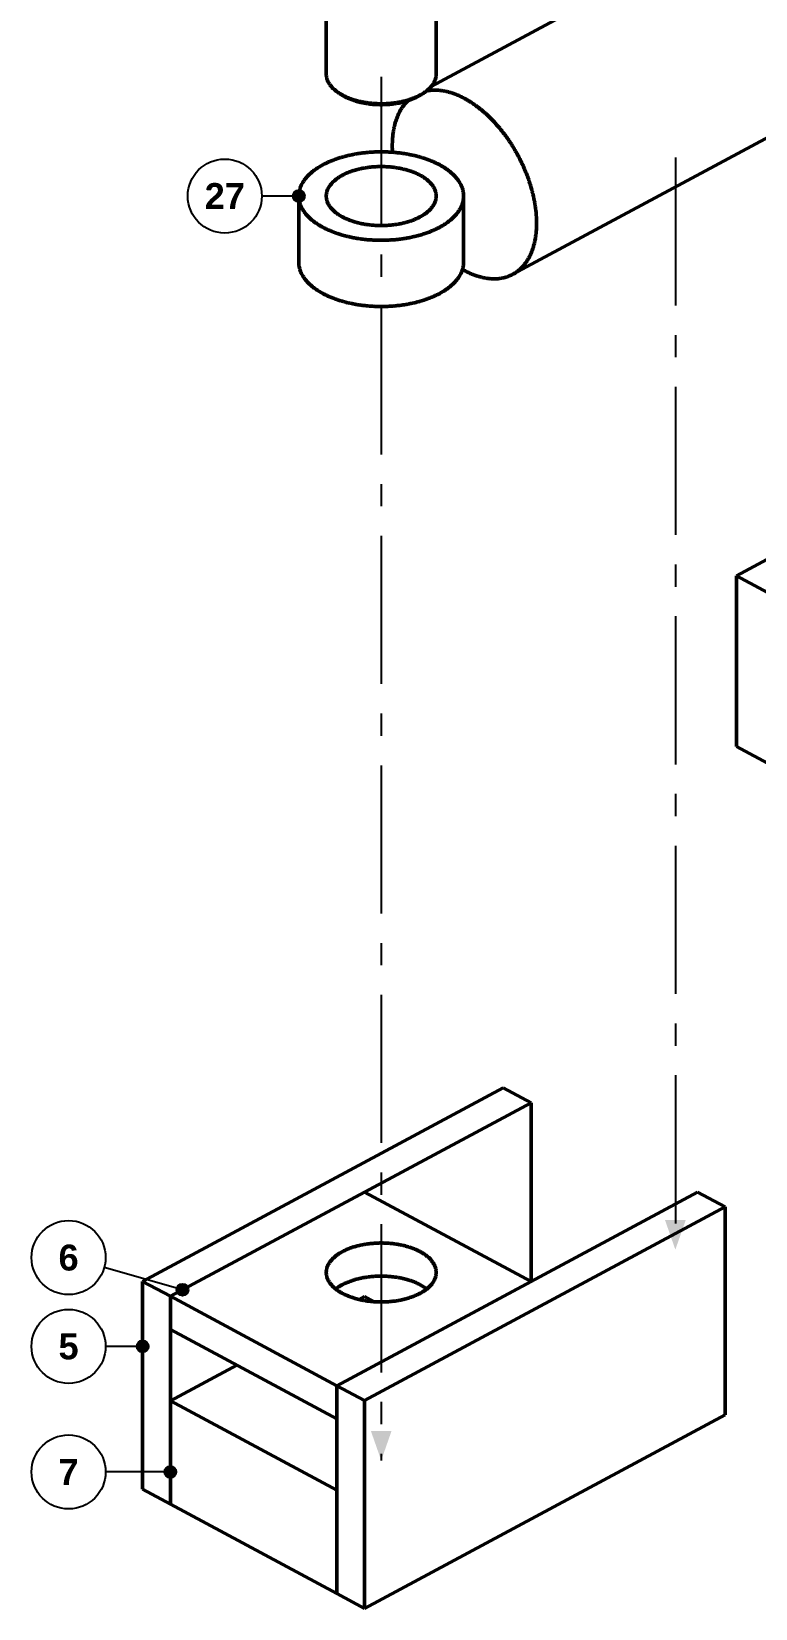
# Model space of a CAD drawing. Header units: millimetres. Extents: x 0 to 841, y 0 to 594.
# Drawn here: x 323.6 to 421.3, y 176 to 389 of the extents above; entities that cross this region are included whole.
import ezdxf
from ezdxf.enums import TextEntityAlignment as Align

# ---------------------------------------------------------------- set-up
doc = ezdxf.new("R2010")
doc.units = ezdxf.units.MM
doc.linetypes.add('EJE', pattern=[31, 20, -4, 3, -4])
for name, color, linetype, lineweight in [('ACH', 7, 'CONTINUOUS', 13), ('COTA', 7, 'CONTINUOUS', 25), ('EJE', 7, 'EJE', 25), ('FINA', 7, 'CONTINUOUS', 25), ('TXT', 7, 'CONTINUOUS', 25), ('VIS', 7, 'CONTINUOUS', 50)]:
    doc.layers.add(name, color=color, linetype=linetype, lineweight=lineweight)
doc.styles.add('STDB', font='LiberationSans-Bold.ttf')

msp = doc.modelspace()

# ---------------------------------------------------------------- hatches: boundary and pattern name
at = {"layer": 'ACH'}
h = msp.add_hatch(color=7, dxfattribs=at)
h.dxf.hatch_style = 1
h.paths.add_polyline_path([(360.45, 366.76), (360.22, 367.33), (359.65, 367.56), (359.08, 367.33), (358.85, 366.76), (359.08, 366.2), (359.65, 365.96), (360.22, 366.2)])
h = msp.add_hatch(color=7, dxfattribs=at)
h.dxf.hatch_style = 1
h.paths.add_polyline_path([(344.74, 219.02), (344.5, 219.58), (343.94, 219.82), (343.37, 219.58), (343.14, 219.02), (343.37, 218.45), (343.94, 218.22), (344.5, 218.45)])
h = msp.add_hatch(color=7, dxfattribs=at)
h.dxf.hatch_style = 1
h.paths.add_polyline_path([(339.35, 211.37), (339.12, 211.94), (338.55, 212.17), (337.98, 211.94), (337.75, 211.37), (337.98, 210.81), (338.55, 210.57), (339.12, 210.81)])
h = msp.add_hatch(color=7, dxfattribs=at)
h.dxf.hatch_style = 1
h.paths.add_polyline_path([(343.1, 194.41), (342.86, 194.98), (342.3, 195.21), (341.73, 194.98), (341.5, 194.41), (341.73, 193.85), (342.3, 193.61), (342.86, 193.85)])

# ---------------------------------------------------------------- linework, layer by layer
at = {"layer": 'COTA'}
for p, q in [((359.65, 366.76), (354.65, 366.76)), ((343.94, 219.02), (333.36, 222.01)), ((338.55, 211.37), (333.55, 211.37)), ((342.3, 194.41), (333.55, 194.41))]:
    msp.add_line(p, q, dxfattribs=at)
for centre in [(359.65, 366.76), (343.94, 219.02), (338.55, 211.37), (342.3, 194.41)]:
    msp.add_circle(centre, 0.8, dxfattribs=at)
for points in [[(410.51, 224.44), (411.91, 228.44), (409.11, 228.44)], [(370.78, 195.96), (372.18, 199.96), (369.38, 199.96)]]:
    msp.add_solid(points, dxfattribs=at)
at = {"layer": 'EJE'}
for p, q in [((370.78, 382.86), (370.78, 195.96)), ((410.51, 371.99), (410.51, 224.44))]:
    msp.add_line(p, q, dxfattribs=at)
at = {"layer": 'FINA'}
for centre in [(349.65, 366.76), (328.55, 223.37), (328.55, 211.37), (328.55, 194.41)]:
    msp.add_circle(centre, 5, dxfattribs=at)
at = {"layer": 'VIS'}
for points in [[(363.36, 413.26), (363.36, 383.22)], [(378.2, 413.26), (378.2, 383.22)], [(377.52, 381.55), (425.72, 407.43)], [(363.36, 383.22), (363.36, 383.09), (363.37, 382.96), (363.39, 382.84), (363.42, 382.71), (363.45, 382.59), (363.49, 382.47), (363.54, 382.35), (363.59, 382.23), (363.65, 382.12), (363.71, 382.01), (363.78, 381.9), (363.85, 381.8), (363.92, 381.69), (364, 381.59), (364.09, 381.5), (364.17, 381.4), (364.26, 381.31), (364.35, 381.23), (364.45, 381.14), (364.54, 381.06), (364.64, 380.98), (364.74, 380.9), (364.85, 380.82), (364.95, 380.75), (365.06, 380.68)], [(376.5, 380.68), (376.61, 380.75), (376.71, 380.82), (376.82, 380.9), (376.92, 380.98), (377.02, 381.06), (377.11, 381.14), (377.21, 381.23), (377.3, 381.31), (377.39, 381.4), (377.47, 381.5), (377.56, 381.59), (377.64, 381.69), (377.71, 381.8), (377.78, 381.9), (377.85, 382.01), (377.91, 382.12), (377.97, 382.23), (378.02, 382.35), (378.07, 382.47), (378.11, 382.59), (378.14, 382.71), (378.17, 382.84), (378.18, 382.96), (378.2, 383.09), (378.2, 383.22)], [(388.54, 356.19), (438.76, 383.15)], [(365.06, 380.68), (365.16, 380.61), (365.27, 380.55), (365.38, 380.48), (365.5, 380.42), (365.61, 380.36), (365.72, 380.3), (365.84, 380.24), (365.96, 380.19), (366.07, 380.14), (366.19, 380.09), (366.31, 380.04), (366.43, 379.99), (366.55, 379.94), (366.67, 379.9), (366.79, 379.86), (366.91, 379.82), (367.03, 379.78), (367.15, 379.74), (367.28, 379.7), (367.4, 379.67), (367.52, 379.64), (367.65, 379.6), (367.77, 379.57), (367.9, 379.55), (368.02, 379.52), (368.15, 379.49), (368.27, 379.47), (368.4, 379.44), (368.53, 379.42), (368.65, 379.4), (368.78, 379.38), (368.91, 379.36), (369.03, 379.34), (369.16, 379.33), (369.29, 379.31), (369.42, 379.3), (369.54, 379.29), (369.67, 379.28), (369.8, 379.27), (369.93, 379.26), (370.05, 379.25), (370.18, 379.25), (370.31, 379.24), (370.44, 379.24), (370.57, 379.23), (370.7, 379.23), (370.82, 379.23), (370.95, 379.23), (371.08, 379.24), (371.21, 379.24), (371.34, 379.24), (371.46, 379.25), (371.59, 379.26), (371.72, 379.26), (371.85, 379.27), (371.98, 379.28), (372.1, 379.3), (372.23, 379.31), (372.36, 379.32), (372.49, 379.34), (372.61, 379.36), (372.74, 379.37), (372.87, 379.39), (372.99, 379.41), (373.12, 379.44), (373.24, 379.46), (373.37, 379.48), (373.5, 379.51), (373.62, 379.54), (373.75, 379.57), (373.87, 379.59), (374, 379.63), (374.12, 379.66), (374.24, 379.69), (374.37, 379.73), (374.49, 379.77), (374.61, 379.8), (374.73, 379.85), (374.85, 379.89), (374.97, 379.93), (375.09, 379.98), (375.21, 380.02), (375.33, 380.07), (375.45, 380.12), (375.57, 380.17), (375.68, 380.23), (375.8, 380.28), (375.91, 380.34), (376.03, 380.4)], [(365.38, 380.47), (365.06, 380.68)], [(365.38, 380.47), (365.49, 380.4), (365.6, 380.33), (365.71, 380.27), (365.82, 380.21), (365.94, 380.15), (366.05, 380.09), (366.17, 380.03), (366.28, 379.98), (366.4, 379.93), (366.52, 379.88), (366.64, 379.83), (366.76, 379.79), (366.88, 379.74), (367, 379.7), (367.12, 379.66), (367.24, 379.62), (367.36, 379.58), (367.49, 379.55), (367.61, 379.51), (367.73, 379.48), (367.86, 379.45), (367.98, 379.42), (368.11, 379.39), (368.23, 379.36), (368.36, 379.34), (368.48, 379.31), (368.61, 379.29), (368.73, 379.27), (368.86, 379.25), (368.99, 379.23), (369.11, 379.21), (369.24, 379.19), (369.37, 379.18), (369.5, 379.17), (369.62, 379.15), (369.75, 379.14), (369.88, 379.13), (370.01, 379.13), (370.13, 379.12), (370.26, 379.11), (370.39, 379.11), (370.52, 379.11), (370.65, 379.1), (370.77, 379.1), (370.9, 379.1), (371.03, 379.11), (371.16, 379.11), (371.29, 379.11), (371.41, 379.12), (371.54, 379.13), (371.67, 379.13), (371.8, 379.14), (371.93, 379.15), (372.05, 379.17), (372.18, 379.18), (372.31, 379.19), (372.43, 379.21), (372.56, 379.23), (372.69, 379.25), (372.81, 379.27), (372.94, 379.29), (373.07, 379.31), (373.19, 379.33), (373.32, 379.36), (373.44, 379.39), (373.57, 379.41), (373.69, 379.44), (373.82, 379.48), (373.94, 379.51), (374.06, 379.54), (374.19, 379.58), (374.31, 379.62), (374.43, 379.65), (374.55, 379.7), (374.67, 379.74), (374.79, 379.78), (374.91, 379.83), (375.03, 379.88), (375.15, 379.93), (375.27, 379.98), (375.38, 380.03), (375.5, 380.09), (375.61, 380.14), (375.73, 380.2)], [(374.37, 379.64), (374.28, 379.55), (374.19, 379.45), (374.11, 379.36), (374.02, 379.26), (373.94, 379.16), (373.86, 379.06), (373.78, 378.96), (373.71, 378.85), (373.63, 378.75), (373.56, 378.64), (373.49, 378.53), (373.43, 378.42), (373.36, 378.31), (373.3, 378.19), (373.24, 378.08), (373.18, 377.96), (373.13, 377.85), (373.07, 377.73), (373.02, 377.61), (372.97, 377.49), (372.93, 377.37), (372.88, 377.25), (372.84, 377.13), (372.79, 377.01), (372.75, 376.89), (372.72, 376.77), (372.68, 376.64), (372.64, 376.52), (372.61, 376.39), (372.58, 376.27), (372.55, 376.14), (372.52, 376.02), (372.5, 375.89), (372.47, 375.76), (372.45, 375.64), (372.43, 375.51), (372.41, 375.38), (372.39, 375.25), (372.37, 375.13), (372.36, 375), (372.34, 374.87), (372.33, 374.74), (372.32, 374.61), (372.31, 374.48), (372.3, 374.36), (372.3, 374.23), (372.29, 374.1), (372.29, 373.97), (372.28, 373.84), (372.28, 373.71), (372.28, 373.58), (372.28, 373.45), (372.28, 373.33), (372.28, 373.2), (372.29, 373.07), (372.29, 372.94), (372.3, 372.81), (372.31, 372.68)], [(375.73, 380.2), (375.8, 380.24), (375.88, 380.29), (375.95, 380.33), (376.03, 380.38), (376.1, 380.42), (376.18, 380.47)], [(376.03, 380.4), (376.11, 380.44), (376.19, 380.49), (376.27, 380.54), (376.35, 380.58), (376.43, 380.63), (376.5, 380.68)], [(376.18, 380.47), (376.5, 380.68)], [(391.77, 363.1), (391.77, 363.22), (391.76, 363.35), (391.76, 363.48), (391.76, 363.61), (391.75, 363.73), (391.75, 363.86), (391.74, 363.99), (391.73, 364.11), (391.72, 364.24), (391.71, 364.37), (391.7, 364.5), (391.69, 364.62), (391.67, 364.75), (391.66, 364.88), (391.64, 365), (391.63, 365.13), (391.61, 365.25), (391.59, 365.38), (391.57, 365.51), (391.55, 365.63), (391.53, 365.76), (391.51, 365.88), (391.49, 366.01), (391.46, 366.13), (391.44, 366.26), (391.41, 366.38), (391.39, 366.51), (391.36, 366.63), (391.33, 366.76), (391.3, 366.88), (391.28, 367.01), (391.24, 367.13), (391.21, 367.25), (391.18, 367.38), (391.15, 367.5), (391.12, 367.62), (391.08, 367.75), (391.05, 367.87), (391.01, 367.99), (390.97, 368.11), (390.94, 368.23), (390.9, 368.36), (390.86, 368.48), (390.82, 368.6), (390.78, 368.72), (390.74, 368.84), (390.7, 368.96), (390.66, 369.08), (390.61, 369.2), (390.57, 369.32), (390.53, 369.44), (390.48, 369.56), (390.43, 369.68), (390.39, 369.8), (390.34, 369.92), (390.29, 370.03), (390.24, 370.15), (390.2, 370.27), (390.15, 370.39), (390.1, 370.5), (390.04, 370.62), (389.99, 370.74), (389.94, 370.85), (389.89, 370.97), (389.83, 371.08), (389.78, 371.2), (389.72, 371.31), (389.67, 371.43), (389.61, 371.54), (389.56, 371.66), (389.5, 371.77), (389.44, 371.88), (389.38, 372), (389.32, 372.11), (389.26, 372.22), (389.2, 372.33), (389.14, 372.45), (389.08, 372.56), (389.02, 372.67), (388.95, 372.78), (388.89, 372.89), (388.82, 373), (388.76, 373.11), (388.69, 373.22), (388.63, 373.33), (388.56, 373.44), (388.49, 373.54), (388.43, 373.65), (388.36, 373.76), (388.29, 373.87), (388.22, 373.97), (388.15, 374.08), (388.08, 374.19), (388.01, 374.29), (387.93, 374.4), (387.86, 374.5), (387.79, 374.61), (387.71, 374.71), (387.64, 374.81), (387.56, 374.92), (387.49, 375.02), (387.41, 375.12), (387.33, 375.22), (387.26, 375.32), (387.18, 375.42), (387.1, 375.52), (387.02, 375.62), (386.94, 375.72), (386.86, 375.82), (386.78, 375.92), (386.7, 376.02), (386.62, 376.11), (386.53, 376.21), (386.45, 376.31), (386.36, 376.4), (386.28, 376.5), (386.19, 376.59), (386.11, 376.69), (386.02, 376.78), (385.94, 376.87), (385.85, 376.97), (385.76, 377.06), (385.67, 377.15), (385.58, 377.24), (385.49, 377.33), (385.4, 377.42), (385.31, 377.51), (385.22, 377.6), (385.12, 377.68), (385.03, 377.77), (384.94, 377.86), (384.84, 377.94), (384.75, 378.03), (384.65, 378.11), (384.55, 378.19), (384.46, 378.28), (384.36, 378.36), (384.26, 378.44), (384.16, 378.52), (384.06, 378.6), (383.96, 378.68), (383.86, 378.76), (383.76, 378.83), (383.66, 378.91), (383.56, 378.98), (383.45, 379.06), (383.35, 379.13), (383.24, 379.21), (383.14, 379.28), (383.03, 379.35), (382.93, 379.42), (382.82, 379.49), (382.71, 379.55), (382.6, 379.62), (382.49, 379.69), (382.38, 379.75), (382.27, 379.81), (382.16, 379.88), (382.05, 379.94), (381.94, 380), (381.82, 380.06), (381.71, 380.11), (381.6, 380.17), (381.48, 380.23), (381.36, 380.28), (381.25, 380.33), (381.13, 380.38), (381.01, 380.43), (380.9, 380.48), (380.78, 380.53), (380.66, 380.57), (380.54, 380.61), (380.42, 380.66), (380.3, 380.7), (380.18, 380.73), (380.05, 380.77), (379.93, 380.8), (379.81, 380.84), (379.68, 380.87), (379.56, 380.9), (379.44, 380.92), (379.31, 380.95), (379.18, 380.97), (379.06, 380.99), (378.93, 381.01), (378.81, 381.03), (378.68, 381.04), (378.55, 381.05), (378.43, 381.06), (378.3, 381.07), (378.17, 381.07), (378.04, 381.08), (377.92, 381.07), (377.79, 381.07), (377.66, 381.06), (377.53, 381.06), (377.41, 381.04), (377.28, 381.03), (377.16, 381.01), (377.03, 380.99), (376.9, 380.97)], [(381.91, 366.76), (381.91, 366.89), (381.9, 367.02), (381.89, 367.14), (381.87, 367.27), (381.85, 367.39), (381.82, 367.52), (381.79, 367.64), (381.75, 367.76), (381.71, 367.88), (381.67, 368), (381.62, 368.12), (381.57, 368.24), (381.51, 368.35), (381.45, 368.46), (381.39, 368.57), (381.32, 368.68), (381.25, 368.79), (381.18, 368.89), (381.1, 369), (381.03, 369.1), (380.95, 369.2), (380.86, 369.29), (380.78, 369.39), (380.69, 369.48), (380.6, 369.57), (380.51, 369.66), (380.42, 369.75), (380.33, 369.83), (380.23, 369.92), (380.13, 370), (380.03, 370.08), (379.93, 370.16), (379.83, 370.24), (379.73, 370.31), (379.63, 370.39), (379.52, 370.46), (379.42, 370.53), (379.31, 370.6), (379.2, 370.67), (379.1, 370.73), (378.99, 370.8), (378.88, 370.86), (378.76, 370.93), (378.65, 370.99), (378.54, 371.05), (378.43, 371.1), (378.31, 371.16), (378.2, 371.22), (378.08, 371.27), (377.97, 371.32), (377.85, 371.38), (377.74, 371.43), (377.62, 371.48), (377.5, 371.53), (377.38, 371.57), (377.26, 371.62), (377.15, 371.66), (377.03, 371.71), (376.91, 371.75), (376.79, 371.79), (376.67, 371.83), (376.54, 371.87), (376.42, 371.91), (376.3, 371.95), (376.18, 371.99), (376.06, 372.02), (375.94, 372.06), (375.81, 372.09), (375.69, 372.12), (375.57, 372.16), (375.44, 372.19), (375.32, 372.22), (375.2, 372.25), (375.07, 372.28), (374.95, 372.3), (374.82, 372.33), (374.7, 372.35), (374.57, 372.38), (374.45, 372.4), (374.32, 372.43), (374.2, 372.45), (374.07, 372.47), (373.95, 372.49), (373.82, 372.51), (373.7, 372.53), (373.57, 372.55), (373.44, 372.56), (373.32, 372.58), (373.19, 372.6), (373.07, 372.61), (372.94, 372.62), (372.81, 372.64), (372.69, 372.65), (372.56, 372.66), (372.43, 372.67), (372.31, 372.68), (372.18, 372.69), (372.05, 372.7), (371.92, 372.71), (371.8, 372.71), (371.67, 372.72), (371.54, 372.72), (371.42, 372.73), (371.29, 372.73), (371.16, 372.73), (371.03, 372.74), (370.91, 372.74), (370.78, 372.74), (370.65, 372.74), (370.53, 372.74), (370.4, 372.73), (370.27, 372.73), (370.14, 372.73), (370.02, 372.72), (369.89, 372.72), (369.76, 372.71), (369.64, 372.71), (369.51, 372.7), (369.38, 372.69), (369.25, 372.68), (369.13, 372.67), (369, 372.66), (368.87, 372.65), (368.75, 372.64), (368.62, 372.62), (368.49, 372.61), (368.37, 372.6), (368.24, 372.58), (368.12, 372.56), (367.99, 372.55), (367.86, 372.53), (367.74, 372.51), (367.61, 372.49), (367.49, 372.47), (367.36, 372.45), (367.24, 372.43), (367.11, 372.4), (366.99, 372.38), (366.86, 372.35), (366.74, 372.33), (366.61, 372.3), (366.49, 372.28), (366.36, 372.25), (366.24, 372.22), (366.12, 372.19), (365.99, 372.16), (365.87, 372.12), (365.75, 372.09), (365.62, 372.06), (365.5, 372.02), (365.38, 371.99), (365.26, 371.95), (365.14, 371.91), (365.01, 371.87), (364.89, 371.83), (364.77, 371.79), (364.65, 371.75), (364.53, 371.71), (364.41, 371.66), (364.3, 371.62), (364.18, 371.57), (364.06, 371.53), (363.94, 371.48), (363.82, 371.43), (363.71, 371.38), (363.59, 371.32), (363.48, 371.27), (363.36, 371.22), (363.25, 371.16), (363.13, 371.1), (363.02, 371.05), (362.91, 370.99), (362.8, 370.93), (362.68, 370.86), (362.57, 370.8), (362.46, 370.73), (362.36, 370.67), (362.25, 370.6), (362.14, 370.53), (362.04, 370.46), (361.93, 370.39), (361.83, 370.31), (361.73, 370.24), (361.62, 370.16), (361.52, 370.08), (361.43, 370), (361.33, 369.92), (361.23, 369.83), (361.14, 369.75), (361.05, 369.66), (360.96, 369.57), (360.87, 369.48), (360.78, 369.39), (360.7, 369.29), (360.61, 369.2), (360.53, 369.1), (360.46, 369), (360.38, 368.89), (360.31, 368.79), (360.24, 368.68), (360.17, 368.57), (360.11, 368.46), (360.05, 368.35), (359.99, 368.24), (359.94, 368.12), (359.89, 368), (359.85, 367.88), (359.81, 367.76), (359.77, 367.64), (359.74, 367.52), (359.71, 367.39), (359.69, 367.27), (359.67, 367.14), (359.66, 367.02), (359.65, 366.89), (359.65, 366.76)], [(363.36, 366.76), (363.36, 366.89), (363.37, 367.02), (363.39, 367.14), (363.42, 367.27), (363.45, 367.39), (363.49, 367.51), (363.54, 367.63), (363.59, 367.75), (363.65, 367.86), (363.71, 367.97), (363.78, 368.08), (363.85, 368.18), (363.92, 368.29), (364, 368.38), (364.09, 368.48), (364.17, 368.57), (364.26, 368.67), (364.35, 368.75), (364.45, 368.84), (364.54, 368.92), (364.64, 369), (364.74, 369.08), (364.85, 369.15), (364.95, 369.23), (365.06, 369.3), (365.16, 369.37), (365.27, 369.43), (365.38, 369.5), (365.49, 369.56), (365.61, 369.62), (365.72, 369.68), (365.83, 369.73), (365.95, 369.79), (366.06, 369.84), (366.18, 369.89), (366.3, 369.94), (366.42, 369.98), (366.54, 370.03), (366.66, 370.07), (366.78, 370.12), (366.9, 370.16), (367.02, 370.2), (367.14, 370.23), (367.26, 370.27), (367.38, 370.3), (367.51, 370.34), (367.63, 370.37), (367.75, 370.4), (367.88, 370.43), (368, 370.46), (368.13, 370.48), (368.25, 370.51), (368.38, 370.53), (368.5, 370.55), (368.63, 370.57), (368.75, 370.59), (368.88, 370.61), (369, 370.63), (369.13, 370.65), (369.26, 370.66), (369.38, 370.67), (369.51, 370.69), (369.64, 370.7), (369.76, 370.71), (369.89, 370.72), (370.02, 370.72), (370.14, 370.73), (370.27, 370.74), (370.4, 370.74), (370.53, 370.74), (370.65, 370.75), (370.78, 370.75), (370.91, 370.75), (371.03, 370.74), (371.16, 370.74), (371.29, 370.74), (371.42, 370.73), (371.54, 370.72), (371.67, 370.72), (371.8, 370.71), (371.92, 370.7), (372.05, 370.69), (372.18, 370.67), (372.3, 370.66), (372.43, 370.65), (372.56, 370.63), (372.68, 370.61), (372.81, 370.59), (372.93, 370.57), (373.06, 370.55), (373.18, 370.53), (373.31, 370.51), (373.43, 370.48), (373.56, 370.46), (373.68, 370.43), (373.81, 370.4), (373.93, 370.37), (374.05, 370.34), (374.18, 370.3), (374.3, 370.27), (374.42, 370.23), (374.54, 370.2), (374.66, 370.16), (374.78, 370.12), (374.9, 370.07), (375.02, 370.03), (375.14, 369.98), (375.26, 369.94), (375.38, 369.89), (375.49, 369.84), (375.61, 369.79), (375.73, 369.73), (375.84, 369.68), (375.95, 369.62), (376.07, 369.56), (376.18, 369.5), (376.29, 369.43), (376.4, 369.37), (376.5, 369.3), (376.61, 369.23), (376.71, 369.15), (376.82, 369.08), (376.92, 369), (377.02, 368.92), (377.11, 368.84), (377.21, 368.75), (377.3, 368.67), (377.39, 368.57), (377.47, 368.48), (377.56, 368.38), (377.64, 368.29), (377.71, 368.18), (377.78, 368.08), (377.85, 367.97), (377.91, 367.86), (377.97, 367.75), (378.02, 367.63), (378.07, 367.51), (378.11, 367.39), (378.14, 367.27), (378.17, 367.14), (378.18, 367.02), (378.2, 366.89), (378.2, 366.76)], [(359.65, 366.76), (359.65, 366.63), (359.66, 366.51), (359.67, 366.38), (359.69, 366.26), (359.71, 366.13), (359.74, 366.01), (359.77, 365.88), (359.81, 365.76), (359.85, 365.64), (359.89, 365.52), (359.94, 365.4), (359.99, 365.29), (360.05, 365.17), (360.11, 365.06), (360.17, 364.95), (360.24, 364.84), (360.31, 364.74), (360.38, 364.63), (360.46, 364.53), (360.53, 364.43), (360.61, 364.33), (360.7, 364.23), (360.78, 364.14), (360.87, 364.04), (360.96, 363.95), (361.05, 363.86), (361.14, 363.78), (361.23, 363.69), (361.33, 363.61), (361.43, 363.52), (361.52, 363.44), (361.62, 363.36), (361.73, 363.29), (361.83, 363.21), (361.93, 363.14), (362.04, 363.07), (362.14, 362.99), (362.25, 362.92), (362.36, 362.86), (362.46, 362.79), (362.57, 362.73), (362.68, 362.66), (362.79, 362.6), (362.91, 362.54), (363.02, 362.48), (363.13, 362.42), (363.25, 362.36), (363.36, 362.31), (363.47, 362.25), (363.59, 362.2), (363.71, 362.15), (363.82, 362.1), (363.94, 362.05), (364.06, 362), (364.18, 361.95), (364.29, 361.91), (364.41, 361.86), (364.53, 361.82), (364.65, 361.77), (364.77, 361.73), (364.89, 361.69), (365.01, 361.65), (365.13, 361.61), (365.26, 361.57), (365.38, 361.54), (365.5, 361.5), (365.62, 361.47), (365.75, 361.43), (365.87, 361.4), (365.99, 361.37), (366.11, 361.34), (366.24, 361.31), (366.36, 361.28), (366.49, 361.25), (366.61, 361.22), (366.73, 361.2), (366.86, 361.17), (366.98, 361.14), (367.11, 361.12), (367.23, 361.1), (367.36, 361.08), (367.48, 361.05), (367.61, 361.03), (367.74, 361.01), (367.86, 361), (367.99, 360.98), (368.11, 360.96), (368.24, 360.94), (368.37, 360.93), (368.49, 360.91), (368.62, 360.9), (368.75, 360.89), (368.87, 360.87), (369, 360.86), (369.13, 360.85), (369.25, 360.84), (369.38, 360.83), (369.51, 360.83), (369.63, 360.82), (369.76, 360.81), (369.89, 360.81), (370.01, 360.8), (370.14, 360.8), (370.27, 360.79), (370.4, 360.79), (370.52, 360.79), (370.65, 360.79), (370.78, 360.79), (370.91, 360.79), (371.03, 360.79), (371.16, 360.79), (371.29, 360.79), (371.41, 360.8), (371.54, 360.8), (371.67, 360.81), (371.8, 360.81), (371.92, 360.82), (372.05, 360.83), (372.18, 360.83), (372.3, 360.84), (372.43, 360.85), (372.56, 360.86), (372.68, 360.87), (372.81, 360.89), (372.94, 360.9), (373.06, 360.91), (373.19, 360.93), (373.32, 360.94), (373.44, 360.96), (373.57, 360.98), (373.69, 360.99), (373.82, 361.01), (373.95, 361.03), (374.07, 361.05), (374.2, 361.07), (374.32, 361.1), (374.45, 361.12), (374.57, 361.14), (374.7, 361.17), (374.82, 361.19), (374.95, 361.22), (375.07, 361.25), (375.19, 361.28), (375.32, 361.31), (375.44, 361.34), (375.56, 361.37), (375.69, 361.4), (375.81, 361.43), (375.93, 361.47), (376.06, 361.5), (376.18, 361.54), (376.3, 361.57), (376.42, 361.61), (376.54, 361.65), (376.66, 361.69), (376.78, 361.73), (376.9, 361.77), (377.02, 361.82), (377.14, 361.86), (377.26, 361.9), (377.38, 361.95), (377.5, 362), (377.62, 362.05), (377.73, 362.1), (377.85, 362.15), (377.97, 362.2), (378.08, 362.25), (378.2, 362.31), (378.31, 362.36), (378.42, 362.42), (378.54, 362.48), (378.65, 362.54)], [(359.65, 366.76), (359.65, 357.82)], [(376.03, 363.95), (375.91, 363.89), (375.8, 363.83), (375.68, 363.77), (375.57, 363.72), (375.45, 363.67), (375.33, 363.62), (375.21, 363.57), (375.1, 363.52), (374.98, 363.48), (374.86, 363.43), (374.73, 363.39), (374.61, 363.35), (374.49, 363.31), (374.37, 363.28), (374.25, 363.24), (374.12, 363.21), (374, 363.17), (373.87, 363.14), (373.75, 363.11), (373.63, 363.08), (373.5, 363.06), (373.37, 363.03), (373.25, 363.01), (373.12, 362.98), (373, 362.96), (372.87, 362.94), (372.74, 362.92), (372.62, 362.9), (372.49, 362.89), (372.36, 362.87), (372.24, 362.86), (372.11, 362.84), (371.98, 362.83), (371.85, 362.82), (371.73, 362.81), (371.6, 362.8), (371.47, 362.8), (371.34, 362.79), (371.22, 362.79), (371.09, 362.78), (370.96, 362.78), (370.83, 362.78), (370.7, 362.78), (370.58, 362.78), (370.45, 362.78), (370.32, 362.79), (370.19, 362.79), (370.06, 362.8), (369.94, 362.8), (369.81, 362.81), (369.68, 362.82), (369.55, 362.83), (369.43, 362.85), (369.3, 362.86), (369.17, 362.87), (369.05, 362.89), (368.92, 362.91), (368.79, 362.92), (368.67, 362.94), (368.54, 362.96), (368.41, 362.99), (368.29, 363.01), (368.16, 363.03), (368.04, 363.06), (367.91, 363.09), (367.79, 363.12), (367.66, 363.15), (367.54, 363.18), (367.41, 363.21), (367.29, 363.25), (367.17, 363.28), (367.05, 363.32), (366.92, 363.36), (366.8, 363.4), (366.68, 363.44), (366.56, 363.48), (366.44, 363.53), (366.32, 363.58), (366.21, 363.63), (366.09, 363.68), (365.97, 363.73), (365.85, 363.78), (365.74, 363.84), (365.63, 363.9), (365.51, 363.96), (365.4, 364.02), (365.29, 364.08), (365.18, 364.15), (365.07, 364.22), (364.97, 364.29), (364.86, 364.36), (364.76, 364.44), (364.66, 364.51), (364.56, 364.59), (364.46, 364.68), (364.36, 364.76), (364.27, 364.85), (364.18, 364.94), (364.09, 365.04), (364.01, 365.13), (363.93, 365.23), (363.85, 365.33), (363.78, 365.44), (363.71, 365.55), (363.65, 365.66), (363.59, 365.77), (363.54, 365.89), (363.49, 366.01), (363.45, 366.13), (363.42, 366.25), (363.39, 366.38), (363.38, 366.51), (363.36, 366.63), (363.36, 366.76)], [(378.2, 366.76), (378.2, 366.63), (378.18, 366.51), (378.17, 366.38), (378.14, 366.25), (378.11, 366.13), (378.06, 366.01), (378.02, 365.89), (377.97, 365.77), (377.91, 365.65), (377.84, 365.54), (377.77, 365.43), (377.7, 365.33), (377.62, 365.22), (377.54, 365.12), (377.46, 365.03), (377.37, 364.93), (377.28, 364.84), (377.19, 364.75), (377.09, 364.67), (376.99, 364.58), (376.89, 364.5), (376.79, 364.42), (376.68, 364.35), (376.58, 364.28), (376.47, 364.21), (376.36, 364.14), (376.25, 364.07), (376.14, 364.01), (376.03, 363.95)], [(378.65, 362.54), (378.76, 362.6), (378.87, 362.66), (378.98, 362.72), (379.09, 362.79), (379.2, 362.85), (379.31, 362.92), (379.42, 362.99), (379.52, 363.06), (379.63, 363.14), (379.73, 363.21), (379.83, 363.29), (379.93, 363.36), (380.03, 363.44), (380.13, 363.52), (380.23, 363.6), (380.32, 363.69), (380.42, 363.77), (380.51, 363.86), (380.6, 363.95), (380.69, 364.04), (380.78, 364.14), (380.86, 364.23), (380.94, 364.33), (381.02, 364.43), (381.1, 364.53), (381.18, 364.63), (381.25, 364.73), (381.32, 364.84), (381.39, 364.95), (381.45, 365.06), (381.51, 365.17), (381.57, 365.29), (381.62, 365.4), (381.67, 365.52), (381.71, 365.64), (381.75, 365.76), (381.79, 365.88), (381.82, 366.01), (381.85, 366.13), (381.87, 366.25), (381.89, 366.38), (381.9, 366.51), (381.91, 366.63), (381.91, 366.76)], [(381.91, 366.76), (381.91, 357.82)], [(388.54, 356.19), (388.65, 356.25), (388.77, 356.31), (388.87, 356.38), (388.98, 356.45), (389.09, 356.53), (389.19, 356.6), (389.29, 356.68), (389.39, 356.77), (389.49, 356.85), (389.59, 356.94), (389.68, 357.03), (389.77, 357.12), (389.86, 357.21), (389.95, 357.31), (390.03, 357.41), (390.11, 357.51), (390.19, 357.61), (390.27, 357.71), (390.35, 357.81), (390.42, 357.92), (390.49, 358.03), (390.56, 358.14), (390.63, 358.25), (390.69, 358.36), (390.75, 358.47), (390.81, 358.59), (390.87, 358.7), (390.93, 358.82), (390.98, 358.94), (391.03, 359.06), (391.08, 359.18), (391.13, 359.3), (391.17, 359.42), (391.22, 359.54), (391.26, 359.66), (391.3, 359.78), (391.34, 359.91), (391.37, 360.03), (391.41, 360.16), (391.44, 360.28), (391.47, 360.41), (391.5, 360.53), (391.53, 360.66), (391.55, 360.78), (391.58, 360.91), (391.6, 361.04), (391.62, 361.17), (391.64, 361.29), (391.66, 361.42), (391.67, 361.55), (391.69, 361.68), (391.7, 361.81), (391.72, 361.93), (391.73, 362.06), (391.74, 362.19), (391.74, 362.32), (391.75, 362.45), (391.76, 362.58), (391.76, 362.71), (391.76, 362.84), (391.77, 362.97), (391.77, 363.1)], [(359.65, 357.82), (359.65, 357.69), (359.66, 357.57), (359.67, 357.44), (359.69, 357.31), (359.71, 357.19), (359.74, 357.06), (359.77, 356.94), (359.81, 356.82), (359.85, 356.7), (359.89, 356.58), (359.94, 356.46), (359.99, 356.35), (360.05, 356.23), (360.11, 356.12), (360.17, 356.01), (360.24, 355.9), (360.31, 355.79), (360.38, 355.69), (360.46, 355.59), (360.53, 355.49), (360.61, 355.39), (360.7, 355.29), (360.78, 355.19), (360.87, 355.1), (360.96, 355.01), (361.05, 354.92), (361.14, 354.83), (361.23, 354.75), (361.33, 354.66), (361.43, 354.58), (361.52, 354.5), (361.62, 354.42), (361.73, 354.34), (361.83, 354.27), (361.93, 354.19), (362.04, 354.12), (362.14, 354.05), (362.25, 353.98), (362.36, 353.91), (362.46, 353.85), (362.57, 353.78), (362.68, 353.72), (362.79, 353.66), (362.91, 353.6), (363.02, 353.54), (363.13, 353.48), (363.25, 353.42), (363.36, 353.37), (363.47, 353.31), (363.59, 353.26), (363.71, 353.21), (363.82, 353.15), (363.94, 353.11), (364.06, 353.06), (364.18, 353.01), (364.29, 352.96), (364.41, 352.92), (364.53, 352.87), (364.65, 352.83), (364.77, 352.79), (364.89, 352.75), (365.01, 352.71), (365.13, 352.67), (365.26, 352.63), (365.38, 352.59), (365.5, 352.56), (365.62, 352.52), (365.75, 352.49), (365.87, 352.46), (365.99, 352.43), (366.11, 352.39), (366.24, 352.36), (366.36, 352.33), (366.49, 352.31), (366.61, 352.28), (366.73, 352.25), (366.86, 352.23), (366.98, 352.2), (367.11, 352.18), (367.23, 352.16), (367.36, 352.13), (367.48, 352.11), (367.61, 352.09), (367.74, 352.07), (367.86, 352.05), (367.99, 352.03), (368.11, 352.02), (368.24, 352), (368.37, 351.99), (368.49, 351.97), (368.62, 351.96), (368.75, 351.94), (368.87, 351.93), (369, 351.92), (369.13, 351.91), (369.25, 351.9), (369.38, 351.89), (369.51, 351.88), (369.63, 351.88), (369.76, 351.87), (369.89, 351.86), (370.01, 351.86), (370.14, 351.85), (370.27, 351.85), (370.4, 351.85), (370.52, 351.85), (370.65, 351.84), (370.78, 351.84), (370.91, 351.84), (371.03, 351.85), (371.16, 351.85), (371.29, 351.85), (371.41, 351.85), (371.54, 351.86), (371.67, 351.86), (371.8, 351.87), (371.92, 351.88), (372.05, 351.88), (372.18, 351.89), (372.3, 351.9), (372.43, 351.91), (372.56, 351.92), (372.68, 351.93), (372.81, 351.94), (372.94, 351.96), (373.06, 351.97), (373.19, 351.99), (373.32, 352), (373.44, 352.02), (373.57, 352.03), (373.69, 352.05), (373.82, 352.07), (373.95, 352.09), (374.07, 352.11), (374.2, 352.13), (374.32, 352.15), (374.45, 352.18), (374.57, 352.2), (374.7, 352.23), (374.82, 352.25), (374.95, 352.28), (375.07, 352.31), (375.19, 352.33), (375.32, 352.36), (375.44, 352.39), (375.56, 352.42), (375.69, 352.46), (375.81, 352.49), (375.93, 352.52), (376.06, 352.56), (376.18, 352.59), (376.3, 352.63), (376.42, 352.67), (376.54, 352.71), (376.66, 352.75), (376.78, 352.79), (376.9, 352.83), (377.02, 352.87), (377.14, 352.92), (377.26, 352.96), (377.38, 353.01), (377.5, 353.06), (377.62, 353.1), (377.73, 353.15), (377.85, 353.2), (377.97, 353.26), (378.08, 353.31), (378.2, 353.36), (378.31, 353.42), (378.42, 353.48), (378.54, 353.53), (378.65, 353.59)], [(378.65, 353.59), (378.76, 353.65), (378.87, 353.72), (378.98, 353.78), (379.09, 353.85), (379.2, 353.91), (379.31, 353.98), (379.42, 354.05), (379.52, 354.12), (379.63, 354.19), (379.73, 354.27), (379.83, 354.34), (379.93, 354.42), (380.03, 354.5), (380.13, 354.58), (380.23, 354.66), (380.32, 354.75), (380.42, 354.83), (380.51, 354.92), (380.6, 355.01), (380.69, 355.1), (380.78, 355.19), (380.86, 355.29), (380.94, 355.38), (381.02, 355.48), (381.1, 355.58), (381.18, 355.69), (381.25, 355.79), (381.32, 355.9), (381.39, 356.01), (381.45, 356.12), (381.51, 356.23), (381.57, 356.34), (381.62, 356.46), (381.67, 356.58), (381.71, 356.7), (381.75, 356.82), (381.79, 356.94), (381.82, 357.06), (381.85, 357.19), (381.87, 357.31), (381.89, 357.44), (381.9, 357.57), (381.91, 357.69), (381.91, 357.82)], [(381.76, 356.85), (381.87, 356.78), (381.99, 356.72), (382.1, 356.66), (382.22, 356.6), (382.33, 356.54), (382.45, 356.48), (382.56, 356.43), (382.68, 356.37), (382.8, 356.32), (382.92, 356.27), (383.04, 356.22), (383.16, 356.17), (383.28, 356.12), (383.4, 356.08), (383.52, 356.04), (383.64, 355.99), (383.77, 355.95), (383.89, 355.91), (384.01, 355.88), (384.14, 355.84), (384.26, 355.81), (384.39, 355.78), (384.51, 355.75), (384.64, 355.72), (384.77, 355.7), (384.9, 355.68), (385.02, 355.66), (385.15, 355.64), (385.28, 355.62), (385.41, 355.61), (385.54, 355.6), (385.67, 355.59), (385.8, 355.58), (385.92, 355.58), (386.05, 355.58), (386.18, 355.58), (386.31, 355.59), (386.44, 355.59), (386.57, 355.6), (386.7, 355.62), (386.83, 355.63), (386.95, 355.65), (387.08, 355.68), (387.21, 355.7), (387.34, 355.73), (387.46, 355.76), (387.59, 355.8), (387.71, 355.83), (387.83, 355.87), (387.95, 355.92), (388.07, 355.97), (388.19, 356.02), (388.31, 356.07), (388.43, 356.13), (388.54, 356.19)], [(418.75, 315.48), (445.28, 329.72)], [(418.75, 292.4), (418.75, 315.48)], [(418.75, 315.48), (455.48, 295.76)], [(418.75, 292.4), (434.27, 284.07)], [(338.55, 220.15), (387.27, 246.3)], [(391.02, 244.29), (387.27, 246.3)], [(342.3, 218.14), (391.02, 244.29)], [(391.02, 220.15), (391.02, 244.29)], [(342.3, 218.14), (368.53, 232.22)], [(364.78, 206.06), (413.5, 232.22)], [(391.02, 220.15), (368.53, 232.22)], [(417.25, 230.21), (413.5, 232.22)], [(368.53, 204.05), (417.25, 230.21)], [(417.25, 202.13), (417.25, 230.21)], [(363.36, 221.35), (363.36, 221.48), (363.38, 221.61), (363.39, 221.74), (363.42, 221.86), (363.45, 221.99), (363.49, 222.11), (363.54, 222.23), (363.59, 222.34), (363.65, 222.46), (363.71, 222.57), (363.78, 222.68), (363.85, 222.78), (363.93, 222.88), (364.01, 222.98), (364.09, 223.08), (364.18, 223.18), (364.27, 223.27), (364.36, 223.35), (364.46, 223.44), (364.56, 223.52), (364.66, 223.6), (364.76, 223.68), (364.86, 223.76), (364.97, 223.83), (365.07, 223.9), (365.18, 223.97), (365.29, 224.03), (365.4, 224.1), (365.51, 224.16), (365.63, 224.22), (365.74, 224.28), (365.85, 224.33), (365.97, 224.39), (366.09, 224.44), (366.21, 224.49), (366.32, 224.54), (366.44, 224.59), (366.56, 224.63), (366.68, 224.68), (366.8, 224.72), (366.92, 224.76), (367.05, 224.8), (367.17, 224.83), (367.29, 224.87), (367.41, 224.9), (367.54, 224.94), (367.66, 224.97), (367.79, 225), (367.91, 225.03), (368.04, 225.06), (368.16, 225.08), (368.29, 225.11), (368.41, 225.13), (368.54, 225.15), (368.67, 225.17), (368.79, 225.19), (368.92, 225.21), (369.05, 225.23), (369.17, 225.24), (369.3, 225.26), (369.43, 225.27), (369.55, 225.28), (369.68, 225.29), (369.81, 225.3), (369.94, 225.31), (370.06, 225.32), (370.19, 225.33), (370.32, 225.33), (370.45, 225.33), (370.58, 225.34), (370.7, 225.34), (370.83, 225.34), (370.96, 225.34), (371.09, 225.33), (371.22, 225.33), (371.34, 225.33), (371.47, 225.32), (371.6, 225.31), (371.73, 225.31), (371.85, 225.3), (371.98, 225.29), (372.11, 225.27), (372.24, 225.26), (372.36, 225.25), (372.49, 225.23), (372.62, 225.21), (372.74, 225.2), (372.87, 225.18), (373, 225.16), (373.12, 225.13), (373.25, 225.11), (373.37, 225.09), (373.5, 225.06), (373.63, 225.03), (373.75, 225.01), (373.87, 224.98), (374, 224.94), (374.12, 224.91), (374.25, 224.88), (374.37, 224.84), (374.49, 224.8), (374.61, 224.77), (374.73, 224.73), (374.86, 224.68), (374.98, 224.64), (375.1, 224.6), (375.21, 224.55), (375.33, 224.5), (375.45, 224.45), (375.57, 224.4), (375.68, 224.34), (375.8, 224.29), (375.91, 224.23), (376.03, 224.17)], [(376.03, 224.17), (376.14, 224.11), (376.25, 224.05), (376.36, 223.98), (376.47, 223.91), (376.58, 223.84), (376.68, 223.77), (376.79, 223.69), (376.89, 223.61), (376.99, 223.53), (377.09, 223.45), (377.19, 223.36), (377.28, 223.28), (377.37, 223.18), (377.46, 223.09), (377.54, 222.99), (377.62, 222.89), (377.7, 222.79), (377.77, 222.68), (377.84, 222.58), (377.91, 222.46), (377.97, 222.35), (378.02, 222.23), (378.06, 222.11), (378.11, 221.99), (378.14, 221.86), (378.17, 221.74), (378.18, 221.61), (378.2, 221.48), (378.2, 221.35)], [(342.3, 218.14), (338.55, 220.15)], [(338.55, 192.07), (338.55, 220.15)], [(378.2, 221.35), (378.2, 221.23), (378.18, 221.1), (378.17, 220.97), (378.14, 220.85), (378.11, 220.73), (378.07, 220.61), (378.02, 220.49), (377.97, 220.37), (377.91, 220.26), (377.85, 220.15), (377.78, 220.04), (377.71, 219.93), (377.64, 219.83), (377.56, 219.73), (377.47, 219.64), (377.39, 219.54), (377.3, 219.45), (377.21, 219.36), (377.11, 219.28), (377.02, 219.2), (376.92, 219.12), (376.82, 219.04), (376.71, 218.96), (376.61, 218.89), (376.5, 218.82), (376.4, 218.75), (376.29, 218.68), (376.18, 218.62), (376.07, 218.56), (375.95, 218.5), (375.84, 218.44), (375.73, 218.38), (375.61, 218.33), (375.49, 218.28), (375.38, 218.23), (375.26, 218.18), (375.14, 218.13), (375.02, 218.09), (374.9, 218.04), (374.78, 218), (374.66, 217.96), (374.54, 217.92), (374.42, 217.88), (374.3, 217.85), (374.18, 217.81), (374.05, 217.78), (373.93, 217.75), (373.81, 217.72), (373.68, 217.69), (373.56, 217.66), (373.43, 217.63), (373.31, 217.61), (373.18, 217.59), (373.06, 217.56), (372.93, 217.54), (372.81, 217.52), (372.68, 217.5), (372.56, 217.49), (372.43, 217.47), (372.3, 217.46), (372.18, 217.44), (372.05, 217.43), (371.92, 217.42), (371.8, 217.41), (371.67, 217.4), (371.54, 217.39), (371.42, 217.39), (371.29, 217.38), (371.16, 217.38), (371.03, 217.37), (370.91, 217.37), (370.78, 217.37), (370.65, 217.37), (370.53, 217.37), (370.4, 217.38), (370.27, 217.38), (370.14, 217.39), (370.02, 217.39), (369.89, 217.4), (369.76, 217.41), (369.64, 217.42), (369.51, 217.43), (369.38, 217.44), (369.26, 217.46), (369.13, 217.47), (369, 217.49), (368.88, 217.5), (368.75, 217.52), (368.63, 217.54), (368.5, 217.56), (368.38, 217.59), (368.25, 217.61), (368.13, 217.63), (368, 217.66), (367.88, 217.69), (367.75, 217.72), (367.63, 217.75), (367.51, 217.78), (367.38, 217.81), (367.26, 217.85), (367.14, 217.88), (367.02, 217.92), (366.9, 217.96), (366.78, 218), (366.66, 218.04), (366.54, 218.09), (366.42, 218.13), (366.3, 218.18), (366.18, 218.23), (366.06, 218.28), (365.95, 218.33), (365.83, 218.38), (365.72, 218.44), (365.61, 218.5), (365.49, 218.56), (365.38, 218.62), (365.27, 218.68), (365.16, 218.75), (365.06, 218.82), (364.95, 218.89), (364.85, 218.96), (364.74, 219.04), (364.64, 219.12), (364.54, 219.2), (364.45, 219.28), (364.35, 219.36), (364.26, 219.45), (364.17, 219.54), (364.09, 219.64), (364, 219.73), (363.92, 219.83), (363.85, 219.93), (363.78, 220.04), (363.71, 220.15), (363.65, 220.26), (363.59, 220.37), (363.54, 220.49), (363.49, 220.61), (363.45, 220.73), (363.42, 220.85), (363.39, 220.97), (363.37, 221.1), (363.36, 221.23), (363.36, 221.35)], [(364.64, 219.12), (364.74, 219.2), (364.84, 219.27), (364.95, 219.35), (365.06, 219.42), (365.16, 219.49), (365.27, 219.55), (365.38, 219.62), (365.5, 219.68), (365.61, 219.74), (365.72, 219.8), (365.84, 219.85), (365.95, 219.91), (366.07, 219.96), (366.19, 220.01), (366.31, 220.06), (366.43, 220.11), (366.55, 220.15), (366.67, 220.2), (366.79, 220.24), (366.91, 220.28), (367.03, 220.32), (367.15, 220.36), (367.28, 220.39), (367.4, 220.43), (367.52, 220.46), (367.65, 220.49), (367.77, 220.52), (367.9, 220.55), (368.02, 220.58), (368.15, 220.61), (368.27, 220.63), (368.4, 220.66), (368.53, 220.68), (368.65, 220.7), (368.78, 220.72), (368.91, 220.74), (369.03, 220.75), (369.16, 220.77), (369.29, 220.79), (369.41, 220.8), (369.54, 220.81), (369.67, 220.82), (369.8, 220.83), (369.93, 220.84), (370.05, 220.85), (370.18, 220.85), (370.31, 220.86), (370.44, 220.86), (370.57, 220.87), (370.69, 220.87), (370.82, 220.87), (370.95, 220.87), (371.08, 220.86), (371.21, 220.86), (371.34, 220.86), (371.46, 220.85), (371.59, 220.84), (371.72, 220.83), (371.85, 220.83), (371.97, 220.81), (372.1, 220.8), (372.23, 220.79), (372.36, 220.78), (372.48, 220.76), (372.61, 220.74), (372.74, 220.73), (372.87, 220.71), (372.99, 220.69), (373.12, 220.66), (373.24, 220.64), (373.37, 220.62), (373.5, 220.59), (373.62, 220.56), (373.75, 220.53), (373.87, 220.5), (373.99, 220.47), (374.12, 220.44), (374.24, 220.41), (374.37, 220.37), (374.49, 220.33), (374.61, 220.29), (374.73, 220.25), (374.85, 220.21), (374.97, 220.17), (375.09, 220.12), (375.21, 220.08), (375.33, 220.03), (375.45, 219.98), (375.57, 219.93), (375.68, 219.87), (375.8, 219.82), (375.91, 219.76), (376.03, 219.7)], [(364.78, 206.06), (391.02, 220.15)], [(376.03, 219.7), (376.14, 219.64), (376.26, 219.57), (376.37, 219.5), (376.49, 219.43), (376.6, 219.36), (376.71, 219.28), (376.82, 219.2), (376.92, 219.12)], [(342.3, 190.06), (342.3, 218.14)], [(364.78, 206.06), (342.3, 218.14)], [(342.3, 213.66), (342.3, 218.14)], [(367.81, 217.7), (368.53, 218.09)], [(369.81, 217.41), (368.53, 218.09)], [(364.78, 201.59), (342.3, 213.66)], [(342.3, 204.01), (351.29, 208.83)], [(368.53, 204.05), (364.78, 206.06)], [(364.78, 177.98), (364.78, 206.06)], [(364.78, 201.59), (364.78, 206.06)], [(364.78, 191.93), (342.3, 204.01)], [(342.3, 190.06), (342.3, 204.01)], [(368.53, 175.97), (368.53, 204.05)], [(368.53, 175.97), (417.25, 202.13)], [(342.3, 190.06), (338.55, 192.07)], [(364.78, 177.98), (364.78, 191.93)], [(364.78, 177.98), (342.3, 190.06)], [(368.53, 175.97), (364.78, 177.98)]]:
    msp.add_lwpolyline(points, dxfattribs=at)

# ---------------------------------------------------------------- texts
at = {"layer": 'TXT', "style": 'STDB'}
for s, p in [('27', (349.65, 366.76)), ('6', (328.55, 223.37)), ('5', (328.55, 211.37)), ('7', (328.55, 194.41))]:
    msp.add_text(s, height=3.5, dxfattribs=at).set_placement(p, align=Align.MIDDLE_CENTER)

doc.saveas('drawing.dxf')
